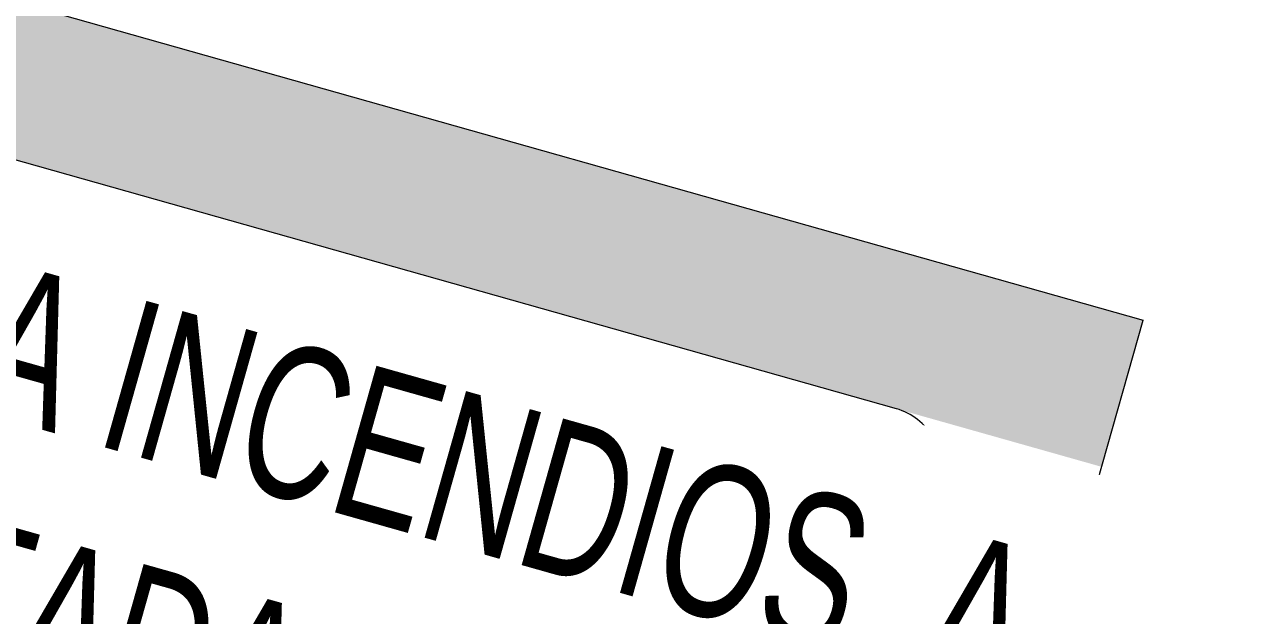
# Model space of a CAD drawing. Header units: inches. Extents: x 0 to 766, y -245 to 236.
# Drawn here: x 55.427 to 57.445, y -196.203 to -195.234 of the extents above; entities that cross this region are included whole.
import ezdxf

# ---------------------------------------------------------------- set-up
doc = ezdxf.new("R2010")
doc.units = ezdxf.units.IN
doc.header["$MEASUREMENT"] = 0
for name, color, linetype, lineweight in [('000 SOS 911 TEXTOS ACI', 7, 'Continuous', 9), ('HATCH', 251, 'Continuous', 9), ('MUROS', 251, 'Continuous', 9)]:
    doc.layers.add(name, color=color, linetype=linetype, lineweight=lineweight)
doc.styles.add('PIPE', font='ARIALN.TTF', dxfattribs={"width": 0.8})

msp = doc.modelspace()

# ---------------------------------------------------------------- hatches: boundary and pattern name
at = {"layer": 'HATCH'}
h = msp.add_hatch(color=256, dxfattribs=at)
h.dxf.hatch_style = 1
h.paths.add_polyline_path([(64.9587, -197.7182), (60.9652, -196.5892), (59.9723, -200.1015), (60.1647, -200.1559), (61.0897, -196.8842), (64.6501, -197.8907), (63.1811, -203.0871), (59.4282, -202.0261), (59.3602, -202.2667), (63.3537, -203.3956)])
h.paths.add_polyline_path([(54.115, -195.089), (53.7885, -196.2438), (53.5479, -196.1757), (53.9424, -194.7804), (57.2623, -195.719), (57.1942, -195.9596)])
h.paths.add_polyline_path([(52.4734, -199.9768), (55.7933, -200.9153), (55.8613, -200.6748), (52.5414, -199.7362)])
h.paths.add_polyline_path([(63.8489, -186.389), (61.4549, -194.8571), (61.6474, -194.9115), (62.1779, -193.035), (65.7383, -194.0416), (65.2078, -195.918), (65.4003, -195.9725), (65.9308, -194.096), (66.4119, -194.232), (66.4799, -193.9915), (62.294, -192.8081), (64.0895, -186.457)])
h.paths.add_polyline_path([(55.7774, -188.2898), (55.4577, -189.4205), (54.4954, -189.1485), (54.4274, -189.389), (58.7096, -190.5996), (58.7776, -190.3591), (55.6983, -189.4885), (56.0179, -188.3578)])
h.paths.add_polyline_path([(60.097, -185.692), (60.165, -185.4514), (57.182, -184.6081), (57.3452, -184.0306), (57.0084, -183.9353), (56.8452, -184.5129), (55.8829, -184.2408), (55.8149, -184.4814)])
h.paths.add_polyline_path([(58.2838, -180.7107), (58.3926, -180.3259), (62.0011, -181.3461), (62.0691, -181.1055), (57.1615, -179.7181), (57.0935, -179.9587), (58.152, -180.2579), (58.0432, -180.6427)])
h.paths.add_polyline_path([(67.241, -187.3479), (70.4165, -188.2457), (70.3485, -188.4862), (67.173, -187.5885)])
h.paths.add_polyline_path([(66.9809, -182.7539), (70.8301, -183.8421), (70.8981, -183.6015), (67.049, -182.5134)])
h.paths.add_polyline_path([(65.9352, -191.9669), (69.1107, -192.8646), (69.1787, -192.6241), (66.0032, -191.7263)])
h = msp.add_hatch(color=251, dxfattribs=at)
h.dxf.hatch_style = 1
h.paths.add_polyline_path([(64.9587, -197.7182), (60.9652, -196.5892), (59.9723, -200.1015), (60.1647, -200.1559), (61.0897, -196.8842), (64.6501, -197.8907), (63.1811, -203.0871), (59.4282, -202.0261), (59.3602, -202.2667), (63.3537, -203.3956)])
h.paths.add_polyline_path([(54.115, -195.089), (53.7885, -196.2438), (53.5479, -196.1757), (53.9424, -194.7804), (57.2623, -195.719), (57.1942, -195.9596)])
h.paths.add_polyline_path([(52.4734, -199.9768), (55.7933, -200.9153), (55.8613, -200.6748), (52.5414, -199.7362)])
h.paths.add_polyline_path([(63.8489, -186.389), (61.4549, -194.8571), (61.6474, -194.9115), (62.1779, -193.035), (65.7383, -194.0416), (65.2078, -195.918), (65.4003, -195.9725), (65.9308, -194.096), (66.4119, -194.232), (66.4799, -193.9915), (62.294, -192.8081), (64.0895, -186.457)])
h.paths.add_polyline_path([(55.7774, -188.2898), (55.4577, -189.4205), (54.4954, -189.1485), (54.4274, -189.389), (58.7096, -190.5996), (58.7776, -190.3591), (55.6983, -189.4885), (56.0179, -188.3578)])
h.paths.add_polyline_path([(60.097, -185.692), (60.165, -185.4514), (57.182, -184.6081), (57.3452, -184.0306), (57.0084, -183.9353), (56.8452, -184.5129), (55.8829, -184.2408), (55.8149, -184.4814)])
h.paths.add_polyline_path([(58.2838, -180.7107), (58.3926, -180.3259), (62.0011, -181.3461), (62.0691, -181.1055), (57.1615, -179.7181), (57.0935, -179.9587), (58.152, -180.2579), (58.0432, -180.6427)])
h.paths.add_polyline_path([(67.241, -187.3479), (70.4165, -188.2457), (70.3485, -188.4862), (67.173, -187.5885)])
h.paths.add_polyline_path([(66.9809, -182.7539), (70.8301, -183.8421), (70.8981, -183.6015), (67.049, -182.5134)])
h.paths.add_polyline_path([(65.9352, -191.9669), (69.1107, -192.8646), (69.1787, -192.6241), (66.0032, -191.7263)])

# ---------------------------------------------------------------- linework, layer by layer
at = {"layer": 'MUROS'}
for p in [(54.3995, -194.9097, 0), (55.8612, -200.6747, 0)]:
    msp.add_line(p, (57.2623, -195.719, 0), dxfattribs=at)
at = {"layer": 'MUROS', "elevation": 0}
msp.add_lwpolyline([(55.51, -189.6951), (51.3241, -188.5117, 0.414214), (51.2006, -188.5807), (48.4067, -198.4634, 0.414214), (48.4757, -198.5868), (55.5244, -200.5795, 0.414214), (55.6479, -200.5105), (56.9265, -195.9878, 0.414214), (56.8574, -195.8643), (54.2112, -195.1162, 0.414214), (54.0878, -195.1853), (53.7885, -196.2438), (53.5479, -196.1757), (53.9424, -194.7804), (54.0627, -194.8144, 0.414214), (54.1861, -194.7454), (55.579, -189.8185, 0.414214)], format="xyb", close=True, dxfattribs=at)

# ---------------------------------------------------------------- next in the draw order: texts
at = {"layer": '000 SOS 911 TEXTOS ACI', "insert": (52.9366, -194.9278, 0), "char_height": 0.15, "width": 4.489605, "attachment_point": 1, "rotation": 344.2366, "style": 'PIPE', "bg_fill": 3, "box_fill_scale": 2, "bg_fill_color": 256, "bg_fill_transparency": 0}
msp.add_mtext('{\\H1.66667x;NUEVA BOMBA CONTRA INCENDIOS  A INSTALAR  TIPO NO LISTADA 480GPM@130PSI}  ', dxfattribs=at)

doc.saveas('drawing.dxf')
